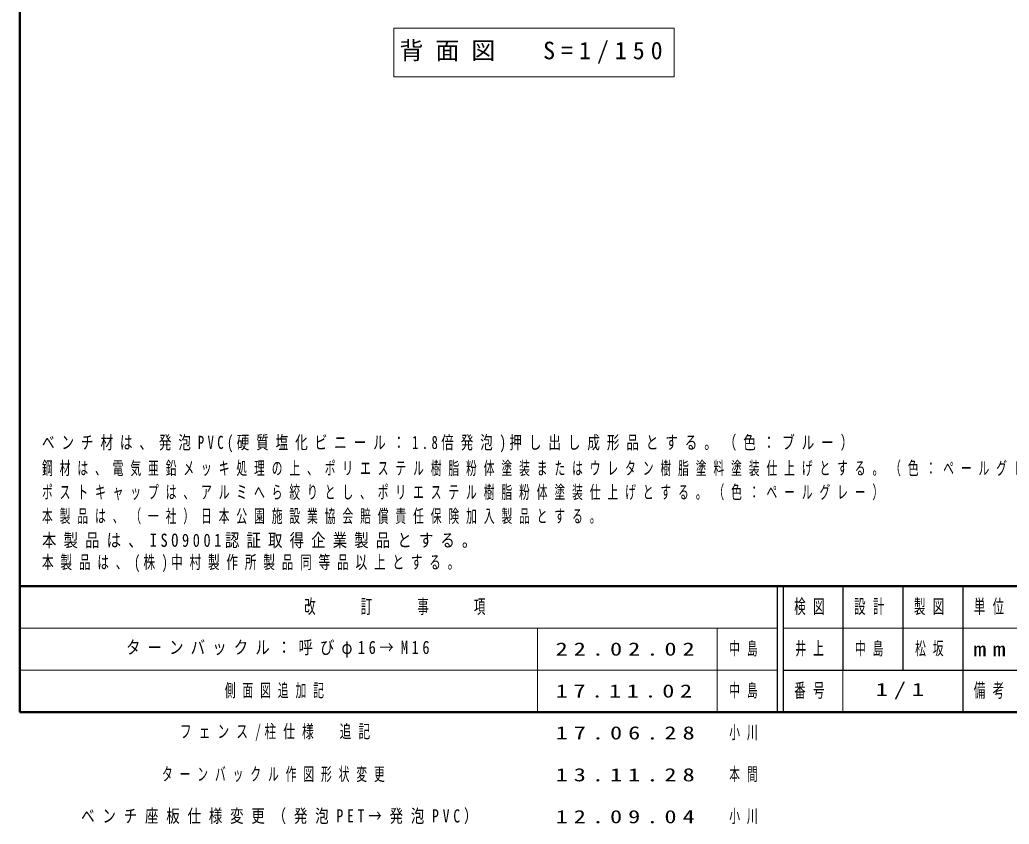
# Model space of a CAD drawing. Units: millimetres on the paper. Extents: x -365 to 0, y -19 to 257.
# Drawn here: x -365 to -199.7, y -18.7 to 115.6 of the extents above; entities that cross this region are included whole.
import ezdxf

# ---------------------------------------------------------------- set-up
doc = ezdxf.new("R2010")
doc.units = ezdxf.units.MM
doc.layers.add('LY_1', color=7, linetype='Continuous', lineweight=25)
doc.layers.add('LY_2', color=7, linetype='Continuous', lineweight=13)
doc.layers.add('LY_3', color=7, linetype='Continuous')
doc.styles.add('ＭＳ ゴシック', font='')
doc.styles.get('ＭＳ ゴシック').set_extended_font_data('MS Gothic')

msp = doc.modelspace()

# ---------------------------------------------------------------- linework, layer by layer
at = {"layer": 'LY_1', "lineweight": 13}
for p, q in [((-302.506, 114.217), (-302.506, 106.083)), ((-255.706, 114.217), (-302.506, 114.217)), ((-255.706, 106.083), (-255.706, 114.217)), ((-302.506, 106.083), (-255.706, 106.083))]:
    msp.add_line(p, q, dxfattribs=at)
at = {"layer": 'LY_2', "lineweight": 50}
for p, q in [((-365, 257), (-365, 0)), ((-365, 21), (0, 21)), ((-365, 0), (0, 0))]:
    msp.add_line(p, q, dxfattribs=at)
at = {"layer": 'LY_2', "color": 211, "lineweight": 25}
for p, q in [((-238.5, 21), (-238.5, 0)), ((-237.5, 21), (-237.5, 0)), ((-227.5, 21), (-227.5, 7)), ((-217.5, 21), (-217.5, 7)), ((-207.5, 21), (-207.5, 0)), ((-237.5, 7), (0, 7))]:
    msp.add_line(p, q, dxfattribs=at)
at = {"layer": 'LY_2'}
for p, q in [((-365, 14), (-238.5, 14)), ((-278.5, 14), (-278.5, 0)), ((-248.5, 14), (-248.5, 0)), ((-237.5, 14), (-182.5, 14)), ((-365, 7), (-238.5, 7)), ((-227.5, 7), (-227.5, 0))]:
    msp.add_line(p, q, dxfattribs=at)

# ---------------------------------------------------------------- texts
at = {"layer": 'LY_1', "style": 'ＭＳ ゴシック'}
for s, insert, char_height, attachment_point in [('\\T1.5;背面図\u3000S=1/150', (-279.106, 110.15), 2.933, 5), ('\\T1.55;\\W0.7;ベンチ材は、発泡PVC(硬質塩化ビニール：1.8倍発泡)押し出し成形品とする。（色：ブルー）', (-361.29, 43.353), 2.199, 7), ('\\T1.64;\\W0.6;鋼材は、電気亜鉛メッキ処理の上、ポリエステル樹脂粉体塗装またはウレタン樹脂塗料塗装仕上げとする。（色：ペールグレー）', (-361.29, 39.353), 2.199, 7), ('\\T1.64;\\W0.6;ポストキャップは、アルミへら絞りとし、ポリエステル樹脂粉体塗装仕上げとする。（色：ペールグレー）', (-361.29, 35.353), 2.199, 7), ('\\T1.64;\\W0.6;本製品は、（一社）日本公園施設業協会賠償責任保険加入製品とする。', (-361.29, 31.353), 2.199, 7), ('\\T1.5;\\W0.8;本製品は、ISO9001認証取得企業製品とする。', (-361.29, 27.353), 2.199, 7), ('\\T1.58;\\W0.65;本製品は、(株)中村製作所製品同等品以上とする。', (-361.29, 23.353), 2.199, 7), ('\\T1.5;\\W0.8;ターンバックル：呼びφ16→M16', (-347.25, 10.5), 2.199, 4), ('\\T1.5;\\W1.35;22.02.02', (-275.5, 10.5), 2.199, 4), ('\\T1.64;\\W0.6;中島', (-246.5, 10.5), 2.199, 4), ('\\T1.64;\\W0.6;中島', (-225.5, 10.5), 2.199, 4), ('\\T1.64;\\W0.6;側面図追加記', (-330.75, 3.5), 2.199, 4), ('\\T1.64;\\W0.6;中島', (-246.5, 3.5), 2.199, 4), ('\\T1.47;\\W1.35;17.11.02', (-275.5, 3.5), 2.199, 4), ('\\T1.61;\\W0.65;フェンス/柱仕様\u3000追記', (-338.25, -3.5), 2.199, 4), ('\\T1.5;\\W1.35;17.06.28', (-275.5, -3.5), 2.199, 4), ('\\T1.64;\\W0.6;小川', (-246.5, -3.5), 2.199, 4), ('\\T1.64;\\W0.6;ターンバックル作図形状変更', (-341.25, -10.5), 2.199, 4), ('\\T1.5;\\W1.35;13.11.28', (-275.5, -10.5), 2.199, 4), ('\\T1.64;\\W0.6;本間', (-246.5, -10.5), 2.199, 4), ('\\T1.58;\\W0.75;ベンチ座板仕様変更（発泡PET→発泡PVC）', (-354.75, -17.5), 2.199, 4), ('\\T1.5;\\W1.35;12.09.04', (-275.5, -17.5), 2.199, 4), ('\\T1.64;\\W0.6;小川', (-246.5, -17.5), 2.199, 4)]:
    msp.add_mtext(s, dxfattribs=dict(at, insert=insert, char_height=char_height, attachment_point=attachment_point))
at = {"layer": 'LY_2', "color": 4, "char_height": 2.346, "attachment_point": 5, "style": 'ＭＳ ゴシック'}
for s, insert in [('\\T1.64;\\W0.6;改\u3000\u3000訂\u3000\u3000事\u3000\u3000項', (-301.75, 17.5)), ('\\T1.64;\\W0.6;検図', (-232.5, 17.5)), ('\\T1.64;\\W0.6;設計', (-222.5, 17.5)), ('\\T1.64;\\W0.6;製図', (-212.5, 17.5)), ('\\T1.64;\\W0.6;単位', (-202.5, 17.5)), ('\\T1.5;\\W1.35;mm', (-202.5, 10.5)), ('\\T1.64;\\W0.6;番号', (-232.5, 3.5)), ('\\T1.64;\\W0.6;備考', (-202.5, 3.5))]:
    msp.add_mtext(s, dxfattribs=dict(at, insert=insert))
at = {"layer": 'LY_3', "char_height": 2.199, "attachment_point": 5, "style": 'ＭＳ ゴシック'}
for s, insert in [('\\T1.64;\\W0.6;井上', (-232.5, 10.5)), ('\\T1.64;\\W0.6;松坂', (-212.5, 10.5)), ('\\T1.5;\\W1.35;1/1', (-217.5, 3.5))]:
    msp.add_mtext(s, dxfattribs=dict(at, insert=insert))

doc.saveas('drawing.dxf')
